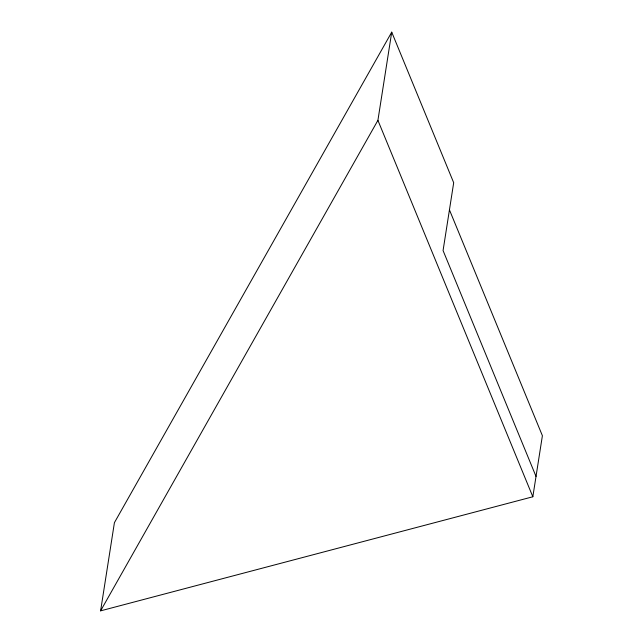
<?xml version="1.0" encoding="UTF-8"?>
<svg xmlns="http://www.w3.org/2000/svg" width="643" height="643" viewBox="0 0 643 643"><rect width="100%" height="100%" fill="white"/><g stroke="black" fill="none" stroke-linecap="round" stroke-linejoin="round"><path stroke-width="0.96" d="M449.441 209.859L542.395 435.713L532.838 496.766L100.605 610.85L114.414 522.663L391.724 32.15L453.693 182.725L443.067 250.561L536.021 476.415M100.605 610.85L377.915 120.337L391.724 32.15M377.915 120.337L532.838 496.766"/></g></svg>
